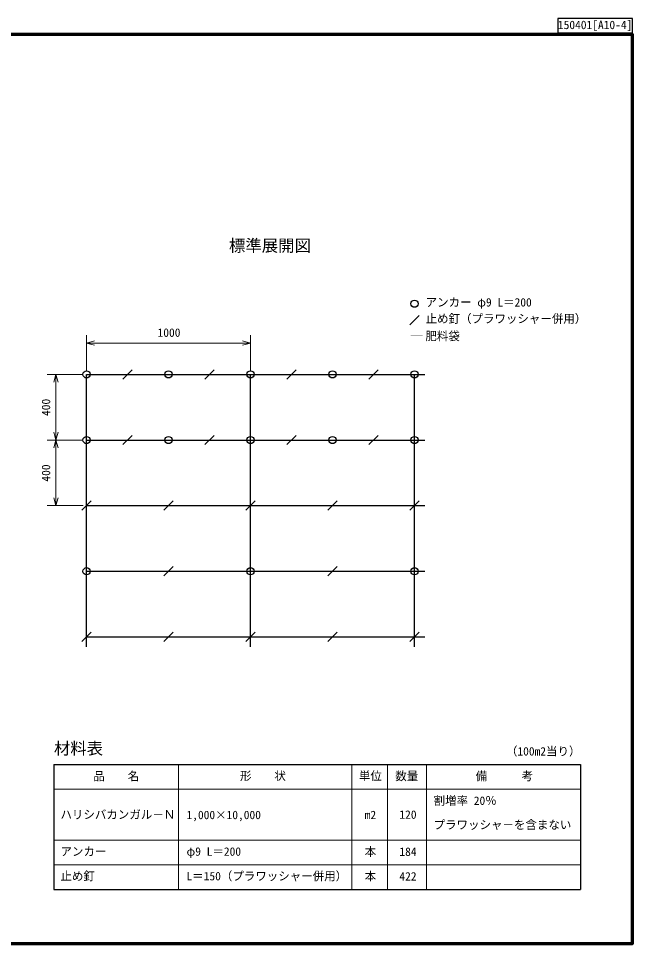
# Model space of a CAD drawing. Units: millimetres, scale not verified. Extents: x 200 to 8200, y 200 to 5838.
# Drawn here: x 4454 to 8200, y 200 to 5838 of the extents above; entities that cross this region are included whole.
import ezdxf
from ezdxf.enums import TextEntityAlignment as Align

# ---------------------------------------------------------------- set-up
doc = ezdxf.new("R2010")
doc.units = ezdxf.units.MM
doc.header["$LTSCALE"] = 20
for name, color, linetype, lineweight in [('C-DOC', 3, 'Continuous', 25), ('C-MTR-FRAM', 5, 'Continuous', 25), ('C-MTR-LINE', 5, 'Continuous', 13), ('C-STR', 7, 'Continuous', 25), ('C-STR-DIM', 1, 'Continuous', 13), ('C-STR-TXT', 7, 'Continuous', 25), ('C-TTL', 2, 'Continuous', 70)]:
    doc.layers.add(name, color=color, linetype=linetype, lineweight=lineweight)
for name, color, linetype in [('C-MTR', 5, 'Continuous'), ('C-MTR-TXT', 5, 'Continuous'), ('C-TTL-TXT', 3, 'Continuous')]:
    doc.layers.add(name, color=color, linetype=linetype)
doc.styles.add('ＭＳ ゴシック', font='')
doc.styles.get('ＭＳ ゴシック').set_extended_font_data('MS Gothic')

msp = doc.modelspace()

# ---------------------------------------------------------------- linework, layer by layer
at = {"layer": 'C-DOC'}
for p, q in [((8200, 5838), (7745, 5838)), ((7745, 5838), (7745, 5750)), ((8200, 5750), (8200, 5838)), ((7745, 5750), (8200, 5750))]:
    msp.add_line(p, q, dxfattribs=at)
at = {"layer": 'C-MTR-FRAM'}
for p, q in [((4670.6, 1290.36), (4670.6, 529.52)), ((4670.6, 1290.36), (7882.94, 1290.36)), ((7882.94, 1290.36), (7882.94, 529.52)), ((4670.6, 529.52), (7882.94, 529.52))]:
    msp.add_line(p, q, dxfattribs=at)
at = {"layer": 'C-MTR-LINE'}
for p, q in [((5430.6, 1290.36), (5430.6, 529.52)), ((6488.23, 1290.36), (6488.23, 529.52)), ((6706.14, 1290.36), (6706.14, 529.52)), ((6943.05, 1290.36), (6943.05, 529.52)), ((4670.6, 1140.36), (7882.94, 1140.36)), ((4670.6, 829.52), (7882.94, 829.52)), ((4670.6, 679.52), (7882.94, 679.52))]:
    msp.add_line(p, q, dxfattribs=at)
at = {"layer": 'C-STR'}
for p, q in [((4869.87, 2008.83), (4869.87, 3668.83)), ((5091.59, 3640.55), (5148.15, 3697.11)), ((5591.59, 3640.55), (5648.15, 3697.11)), ((5869.87, 2008.83), (5869.87, 3668.83)), ((6091.59, 3640.55), (6148.15, 3697.11)), ((6591.59, 3640.55), (6648.15, 3697.11)), ((6869.87, 2008.83), (6869.87, 3668.83)), ((5091.59, 3240.55), (5148.15, 3297.11)), ((5591.59, 3240.55), (5648.15, 3297.11)), ((6091.59, 3240.55), (6148.15, 3297.11)), ((6591.59, 3240.55), (6648.15, 3297.11)), ((4841.59, 2840.55), (4898.15, 2897.11)), ((5341.59, 2840.55), (5398.15, 2897.11)), ((5841.59, 2840.55), (5898.15, 2897.11)), ((6341.59, 2840.55), (6398.15, 2897.11)), ((6841.59, 2840.55), (6898.15, 2897.11)), ((5341.59, 2440.55), (5398.15, 2497.11)), ((6341.59, 2440.55), (6398.15, 2497.11)), ((4841.59, 2040.55), (4898.15, 2097.11)), ((5341.59, 2040.55), (5398.15, 2097.11)), ((5841.59, 2040.55), (5898.15, 2097.11)), ((6341.59, 2040.55), (6398.15, 2097.11)), ((6841.59, 2040.55), (6898.15, 2097.11))]:
    msp.add_line(p, q, dxfattribs=at)
at = {"layer": 'C-STR', "color": 3}
for p, q in [((4869.87, 3668.83), (6932.87, 3668.83)), ((4869.87, 3268.83), (6932.87, 3268.83)), ((4869.87, 2868.83), (6932.87, 2868.83)), ((4869.87, 2468.83), (6932.87, 2468.83)), ((4869.87, 2068.83), (6932.87, 2068.83))]:
    msp.add_line(p, q, dxfattribs=at)
at = {"layer": 'C-STR'}
for centre in [(4869.87, 3668.83), (5369.87, 3668.83), (5869.87, 3668.83), (6369.87, 3668.83), (6869.87, 3668.83), (4869.87, 3268.83), (5369.87, 3268.83), (5869.87, 3268.83), (6369.87, 3268.83), (6869.87, 3268.83), (4869.87, 2468.83), (5869.87, 2468.83), (6869.87, 2468.83)]:
    msp.add_circle(centre, 22, dxfattribs=at)
at = {"layer": 'C-STR-DIM'}
for p, q in [((4869.87, 3688.83), (4869.87, 3908.83)), ((5869.87, 3688.83), (5869.87, 3908.83)), ((4869.87, 3859.83), (4918.17, 3872.77)), ((4869.87, 3859.83), (4918.17, 3846.89)), ((4869.87, 3859.83), (5869.87, 3859.83)), ((4869.87, 3848.83), (4869.87, 3819.83)), ((5869.87, 3859.83), (5821.57, 3872.77)), ((5869.87, 3859.83), (5821.57, 3846.89)), ((5869.87, 3848.83), (5869.87, 3819.83)), ((4849.87, 3668.83), (4629.87, 3668.83)), ((4683.26, 3668.83), (4670.32, 3620.53)), ((4683.26, 3268.83), (4683.26, 3668.83)), ((4683.26, 3668.83), (4696.2, 3620.53)), ((4683.26, 3268.83), (4670.32, 3317.13)), ((4683.26, 3268.83), (4696.2, 3317.13)), ((4849.87, 3268.83), (4629.87, 3268.83)), ((4683.26, 3268.83), (4670.32, 3220.53)), ((4683.26, 2868.83), (4683.26, 3268.83)), ((4683.26, 3268.83), (4696.2, 3220.53)), ((4683.26, 2868.83), (4670.32, 2917.13)), ((4683.26, 2868.83), (4696.2, 2917.13)), ((4849.87, 2868.83), (4629.87, 2868.83))]:
    msp.add_line(p, q, dxfattribs=at)
at = {"layer": 'C-STR-TXT'}
msp.add_line((6841.59, 3971.25), (6898.15, 4027.81), dxfattribs=at)
msp.add_circle((6869.87, 4099.53), 22, dxfattribs=at)
at = {"layer": 'C-TTL'}
msp.add_lwpolyline([(200, 200), (8200, 200), (8200, 5740), (200, 5740)], close=True, dxfattribs=at)

# ---------------------------------------------------------------- texts
at = {"layer": 'C-DOC', "style": 'ＭＳ ゴシック'}
msp.add_text('150401[A10-4]', height=51.32, dxfattribs=at).set_placement((7745, 5758), align=Align.BOTTOM_LEFT)
at = {"layer": 'C-MTR', "style": 'ＭＳ ゴシック'}
msp.add_text('材料表', height=73.31, dxfattribs=at).set_placement((4670.6, 1330.36), align=Align.BOTTOM_LEFT)
at = {"layer": 'C-MTR-TXT', "style": 'ＭＳ ゴシック'}
for s, p in [('（100m2当り）', (7427.94, 1330.36)), ('\u3000品\u3000\u3000名\u3000', (4840.79, 1178.36)), ('\u3000形\u3000\u3000状\u3000', (5735.84, 1180.36)), ('数量', (6753.01, 1179.36)), ('割増率 20％', (6986.83, 1029.36)), ('ハリシバカンガル－Ｎ', (4710.6, 944.58)), ('1,000×10,000', (5479.5, 942.58)), ('プラワッシャ－を含まない', (6986.83, 882.26)), ('アンカー', (4710.6, 719.52)), ('φ9 L＝200', (5479.5, 719.52)), ('止め釘', (4710.6, 569.52)), ('L＝150（プラワッシャー併用）', (5479.5, 569.52))]:
    msp.add_text(s, height=51.32, dxfattribs=at).set_placement(p, align=Align.BOTTOM_LEFT)
for s, p in [('単位', (6601.23, 1180.36)), ('\u3000備\u3000\u3000\u3000考\u3000', (7418.16, 1179.36)), ('m2', (6601.23, 942.58)), ('本', (6601.23, 718.52)), ('本', (6601.23, 568.52))]:
    msp.add_text(s, height=51.32, dxfattribs=at).set_placement(p, align=Align.BOTTOM_CENTER)
for s, p in [('120', (6882.76, 944.58)), ('184', (6882.76, 718.52)), ('422', (6882.76, 568.52))]:
    msp.add_text(s, height=51.32, dxfattribs=at).set_placement(p, align=Align.BOTTOM_RIGHT)
at = {"layer": 'C-STR-DIM', "color": 7, "style": 'ＭＳ ゴシック'}
msp.add_text('1000', height=51.32, dxfattribs=at).set_placement((5302.9, 3882.48), align=Align.BOTTOM_LEFT)
for p in [(4663.26, 3415.32), (4663.26, 3015.32)]:
    msp.add_text('400', height=51.32, rotation=90, dxfattribs=at).set_placement(p, align=Align.BOTTOM_LEFT)
at = {"layer": 'C-STR-TXT', "style": 'ＭＳ ゴシック'}
for s, p in [('アンカー φ9 L＝200', (6937.99, 4067.03)), ('止め釘（プラワッシャー併用）', (6937.99, 3967.03)), ('肥料袋', (6936.72, 3861.38))]:
    msp.add_text(s, height=51.32, dxfattribs=at).set_placement(p, align=Align.BOTTOM_LEFT)
at = {"layer": 'C-STR-TXT', "color": 3, "style": 'ＭＳ ゴシック', "width": 1.2}
msp.add_text('―', height=51.32, dxfattribs=at).set_placement((6841.72, 3865.38), align=Align.BOTTOM_LEFT)
at = {"layer": 'C-TTL-TXT', "color": 7, "style": 'ＭＳ ゴシック'}
msp.add_text('標準展開図', height=73.31, dxfattribs=at).set_placement((5738.36, 4395.23), align=Align.BOTTOM_LEFT)

doc.saveas('drawing.dxf')
